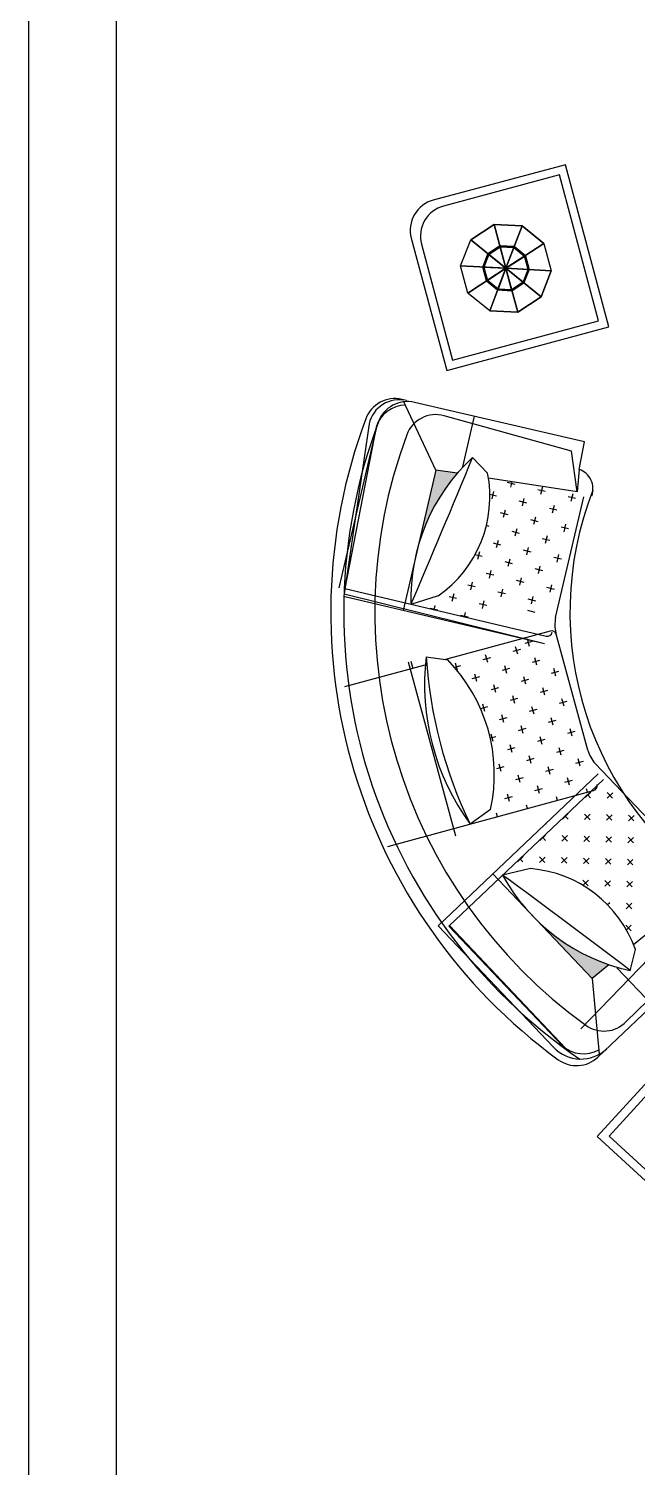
# Model space of a CAD drawing. Header units: inches. Extents: x 10.1 to 52.6, y 12.1 to 36.9.
# Drawn here: x 10.12 to 12.47, y 28.53 to 34.08 of the extents above; entities that cross this region are included whole.
import ezdxf

# ---------------------------------------------------------------- set-up
doc = ezdxf.new("R2010")
doc.units = ezdxf.units.IN
doc.header["$MEASUREMENT"] = 0
for name, color, linetype in [('02', 2, 'Continuous'), ('8', 8, 'Continuous'), ('kadrbm', 4, 'Continuous')]:
    doc.layers.add(name, color=color, linetype=linetype)

# ---------------------------------------------------------------- blocks, each defined once
blk = doc.blocks.new('kadrbm')
at = {"layer": 'kadrbm', "color": 4}
blk.add_lwpolyline([(0, 0), (0, 24.7972), (21, 24.7972), (21, 0), (0, 0)], close=True, dxfattribs=at)
blk.add_lwpolyline([(20.6631, 0.3257), (20.6631, 24.4603), (0.3369, 24.4603), (0.3369, 0.3257), (20.6631, 0.3257)], dxfattribs=at)

msp = doc.modelspace()

# ---------------------------------------------------------------- hatches: boundary and pattern name
at = {"layer": '8'}
for points in [[(11.6925, 32.3805), (11.6264, 32.0965, -0.105952), (11.7749, 32.3679)], [(12.3606, 30.472, -0.105952), (12.0951, 30.631), (12.2959, 30.4195)]]:
    msp.add_hatch(color=256, dxfattribs=at).paths.add_polyline_path(points)

# ---------------------------------------------------------------- linework, layer by layer
at = {"layer": '02'}
for p, q in [((11.6925, 32.3805), (11.568, 32.6467)), ((12.2665, 32.4888), (11.6104, 32.6414)), ((12.2163, 32.4536), (11.7246, 32.5899)), ((11.8405, 32.5879), (11.7953, 32.3934)), ((11.3199, 31.9259), (11.468, 32.5622)), ((11.4346, 32.5591), (11.3383, 31.9028)), ((11.4616, 32.5463), (11.3412, 31.923)), ((12.246, 32.3831), (12.2665, 32.4888)), ((11.8343, 32.4292), (11.8923, 32.3688)), ((12.2372, 32.2964), (12.2163, 32.4536)), ((11.6925, 32.3805), (11.5664, 31.8386)), ((11.7749, 32.3679), (11.6925, 32.3805)), ((12.246, 32.3831), (12.2372, 32.2964)), ((12.2372, 32.2964), (11.896, 32.3495)), ((11.9148, 32.2982), (11.908, 32.269)), ((11.998, 32.325), (11.9688, 32.3318)), ((11.9851, 32.3356), (11.98, 32.3138)), ((12.1149, 32.2978), (12.0857, 32.3046)), ((12.1037, 32.3159), (12.0969, 32.2866)), ((11.926, 32.2802), (11.9009, 32.286)), ((12.0429, 32.253), (12.0137, 32.2598)), ((12.0317, 32.271), (12.0249, 32.2418)), ((12.1486, 32.2438), (12.1418, 32.2146)), ((12.1547, 31.8111), (12.263, 32.2765)), ((12.2318, 32.2706), (12.2026, 32.2774)), ((12.2206, 32.2887), (12.2138, 32.2594)), ((11.9709, 32.2082), (11.9416, 32.215)), ((11.9596, 32.2262), (11.9528, 32.197)), ((12.0877, 32.181), (12.0585, 32.1878)), ((12.0765, 32.199), (12.0697, 32.1698)), ((12.1598, 32.2258), (12.1305, 32.2326)), ((11.8988, 32.1633), (11.8872, 32.166)), ((12.0157, 32.1361), (11.9865, 32.1429)), ((12.0045, 32.1541), (11.9977, 32.1249)), ((12.2046, 32.1538), (12.1754, 32.1606)), ((12.1934, 32.1718), (12.1866, 32.1426)), ((11.9437, 32.0913), (11.9144, 32.0981)), ((11.9324, 32.1093), (11.9256, 32.0801)), ((12.0493, 32.0821), (12.0425, 32.0529)), ((12.1326, 32.1089), (12.1033, 32.1157)), ((12.1214, 32.1269), (12.1146, 32.0977)), ((11.8716, 32.0464), (11.843, 32.0531)), ((11.8604, 32.0645), (11.8536, 32.0352)), ((11.9885, 32.0192), (11.9593, 32.026)), ((11.9773, 32.0373), (11.9705, 32.008)), ((12.0605, 32.0641), (12.0313, 32.0709)), ((12.1774, 32.0369), (12.1482, 32.0437)), ((12.1662, 32.0549), (12.1594, 32.0257)), ((11.9165, 31.9744), (11.8872, 31.9812)), ((11.9052, 31.9924), (11.8984, 31.9632)), ((12.0221, 31.9652), (12.0153, 31.936)), ((12.1054, 31.9921), (12.0762, 31.9989)), ((12.0942, 32.0101), (12.0874, 31.9808)), ((11.3412, 31.923), (12.1182, 31.7402)), ((11.8444, 31.9296), (11.8152, 31.9364)), ((11.8332, 31.9476), (11.8264, 31.9184)), ((11.9613, 31.9024), (11.9321, 31.9092)), ((11.9501, 31.9204), (11.9433, 31.8912)), ((12.0333, 31.9472), (12.0041, 31.954)), ((12.1502, 31.92), (12.121, 31.9268)), ((12.139, 31.938), (12.1322, 31.9088)), ((11.3357, 31.8944), (12.1116, 31.7118)), ((11.3383, 31.9028), (12.1116, 31.7118)), ((11.7011, 31.8947), (11.596, 31.8617)), ((11.6891, 31.8579), (11.6852, 31.8409)), ((11.7724, 31.8847), (11.7432, 31.8915)), ((11.7612, 31.9027), (11.7544, 31.8735)), ((11.8893, 31.8575), (11.86, 31.8643)), ((11.8781, 31.8755), (11.8713, 31.8463)), ((12.0782, 31.8752), (12.049, 31.882)), ((12.067, 31.8932), (12.0602, 31.864)), ((11.7003, 31.8399), (11.6711, 31.8467)), ((11.8172, 31.8127), (11.788, 31.8195)), ((11.806, 31.8307), (11.8021, 31.8137)), ((12.0763, 31.8314), (12.0471, 31.8382)), ((12.1337, 31.7594), (11.7291, 31.6495)), ((12.2788, 31.2997), (12.1558, 31.7524)), ((12.0188, 31.6881), (11.9898, 31.6803)), ((12.0082, 31.6697), (12.0004, 31.6987)), ((12.0644, 31.7186), (12.0355, 31.7107)), ((12.0539, 31.7001), (12.046, 31.7291)), ((11.5859, 31.6407), (11.7685, 30.9689)), ((11.5957, 31.6434), (11.6033, 31.6153)), ((11.6551, 31.6593), (11.7381, 31.6483)), ((11.7766, 31.6068), (11.7688, 31.6357)), ((11.903, 31.6566), (11.874, 31.6488)), ((11.8924, 31.6382), (11.8846, 31.6672)), ((12.0924, 31.646), (12.0635, 31.6381)), ((12.0819, 31.6275), (12.074, 31.6565)), ((11.6497, 31.6279), (11.3402, 31.5438)), ((11.7872, 31.6252), (11.7649, 31.6191)), ((11.8608, 31.583), (11.8319, 31.5751)), ((11.8503, 31.5646), (11.8424, 31.5936)), ((11.9766, 31.6145), (11.9477, 31.6066)), ((11.9661, 31.5961), (11.9582, 31.625)), ((12.0397, 31.5539), (12.0318, 31.5829)), ((12.1661, 31.6038), (12.1371, 31.5959)), ((12.1555, 31.5854), (12.1476, 31.6143)), ((11.9345, 31.5409), (11.9055, 31.533)), ((11.9239, 31.5224), (11.916, 31.5514)), ((12.0503, 31.5723), (12.0213, 31.5645)), ((12.1239, 31.5302), (12.0949, 31.5223)), ((12.1134, 31.5117), (12.1055, 31.5407)), ((11.8923, 31.4672), (11.8652, 31.4598)), ((11.8818, 31.4488), (11.8739, 31.4778)), ((12.0081, 31.4987), (11.9791, 31.4908)), ((11.9976, 31.4803), (11.9897, 31.5092)), ((12.0712, 31.4381), (12.0633, 31.4671)), ((12.1975, 31.488), (12.1686, 31.4801)), ((12.187, 31.4696), (12.1791, 31.4985)), ((11.9659, 31.4251), (11.937, 31.4172)), ((11.9554, 31.4066), (11.9475, 31.4356)), ((12.0817, 31.4565), (12.0528, 31.4487)), ((12.1554, 31.4144), (12.1264, 31.4065)), ((12.1448, 31.396), (12.137, 31.4249)), ((11.9132, 31.333), (11.9054, 31.362)), ((12.0396, 31.3829), (12.0106, 31.375)), ((12.029, 31.3645), (12.0212, 31.3934)), ((12.229, 31.3722), (12.2, 31.3643)), ((12.2185, 31.3538), (12.2106, 31.3827)), ((11.9238, 31.3514), (11.9027, 31.3457)), ((11.9974, 31.3093), (11.9685, 31.3014)), ((11.9869, 31.2908), (11.979, 31.3198)), ((12.1132, 31.3407), (12.0842, 31.3329)), ((12.1027, 31.3223), (12.0948, 31.3513)), ((12.1868, 31.2986), (12.1579, 31.2907)), ((12.1763, 31.2802), (12.1684, 31.3091)), ((11.9447, 31.2172), (11.9368, 31.2462)), ((12.071, 31.2671), (12.0421, 31.2592)), ((12.0605, 31.2487), (12.0526, 31.2776)), ((12.2605, 31.2564), (12.2315, 31.2485)), ((12.2499, 31.238), (12.2421, 31.2669)), ((12.3076, 31.2485), (12.7353, 30.7979)), ((11.7014, 30.6222), (12.3189, 31.2084)), ((11.7426, 30.6211), (12.339, 31.1872)), ((11.9552, 31.2356), (11.9263, 31.2277)), ((12.0289, 31.1935), (11.9999, 31.1856)), ((12.0183, 31.175), (12.0105, 31.204)), ((12.1447, 31.2249), (12.1157, 31.2171)), ((12.1341, 31.2065), (12.1263, 31.2355)), ((12.2078, 31.1644), (12.1999, 31.1933)), ((11.5076, 30.9282), (12.301, 31.1438)), ((12.1025, 31.1513), (12.0736, 31.1434)), ((12.092, 31.1329), (12.0841, 31.1618)), ((12.2183, 31.1828), (12.1894, 31.1749)), ((12.2902, 31.1375), (12.2684, 31.1169)), ((12.2773, 31.1374), (12.2735, 31.1511)), ((12.375, 31.1353), (12.3532, 31.1147)), ((12.3744, 31.1141), (12.3538, 31.1359)), ((11.9867, 31.1198), (11.9578, 31.1119)), ((11.9762, 31.1014), (11.9683, 31.1304)), ((12.0457, 31.0744), (12.0419, 31.0882)), ((12.1615, 31.1059), (12.1577, 31.1197)), ((12.2896, 31.1163), (12.2776, 31.129)), ((11.9038, 31.0711), (11.8248, 31.0144)), ((11.9299, 31.043), (11.9261, 31.0567)), ((12.2031, 31.0549), (12.1814, 31.0343)), ((12.2026, 31.0337), (12.1906, 31.0463)), ((12.2879, 31.0527), (12.2662, 31.0321)), ((12.2874, 31.0315), (12.2667, 31.0533)), ((12.3728, 31.0505), (12.351, 31.0298)), ((12.3722, 31.0293), (12.3516, 31.0511)), ((12.4576, 31.0483), (12.4358, 31.0276)), ((12.457, 31.0271), (12.4364, 31.0488)), ((12.1161, 30.9723), (12.0943, 30.9516)), ((12.1172, 31.0169), (12.1172, 31.0147)), ((12.2009, 30.9701), (12.1792, 30.9494)), ((12.2004, 30.9489), (12.1797, 30.9706)), ((12.2857, 30.9679), (12.264, 30.9472)), ((12.2852, 30.9467), (12.2645, 30.9684)), ((12.3706, 30.9657), (12.3488, 30.945)), ((12.37, 30.9445), (12.3494, 30.9662)), ((12.1155, 30.9511), (12.1035, 30.9637)), ((12.4554, 30.9635), (12.4336, 30.9428)), ((12.4548, 30.9423), (12.4342, 30.964)), ((12.0291, 30.8897), (12.0073, 30.869)), ((12.0285, 30.8685), (12.0165, 30.8811)), ((12.1139, 30.8875), (12.0921, 30.8668)), ((12.1133, 30.8663), (12.0927, 30.888)), ((12.1987, 30.8853), (12.1769, 30.8646)), ((12.1981, 30.8641), (12.1775, 30.8858)), ((12.2835, 30.8831), (12.2618, 30.8624)), ((12.283, 30.8619), (12.2623, 30.8836)), ((12.3684, 30.8809), (12.3466, 30.8602)), ((12.3678, 30.8596), (12.3471, 30.8814)), ((12.4532, 30.8786), (12.4314, 30.858)), ((12.4526, 30.8574), (12.432, 30.8792)), ((12.2959, 30.4195), (11.9129, 30.8229)), ((12.0575, 30.8428), (11.9501, 30.8181)), ((12.2813, 30.7982), (12.26, 30.778)), ((12.2808, 30.777), (12.2601, 30.7988)), ((12.3661, 30.796), (12.3444, 30.7754)), ((12.3656, 30.7748), (12.3449, 30.7966)), ((12.451, 30.7938), (12.4292, 30.7732)), ((12.4504, 30.7726), (12.4298, 30.7944)), ((12.7231, 30.7677), (12.4557, 30.5492)), ((12.3639, 30.7112), (12.3553, 30.703)), ((12.4488, 30.709), (12.427, 30.6883)), ((12.4482, 30.6878), (12.4276, 30.7095)), ((12.8242, 30.6411), (12.4272, 30.2527)), ((12.1462, 30.1536), (11.7014, 30.6222)), ((12.1807, 30.1596), (11.7426, 30.6211)), ((11.7445, 30.6229), (12.1943, 30.1491)), ((12.6087, 30.5941), (12.2513, 30.2253)), ((12.8458, 30.6166), (12.3181, 30.1158)), ((12.446, 30.603), (12.4253, 30.6247)), ((12.4465, 30.6242), (12.4279, 30.6064)), ((12.4429, 30.4492), (12.4623, 30.5307)), ((12.3606, 30.472), (12.2959, 30.4195)), ((12.2959, 30.4195), (12.3233, 30.1269)), ((12.5286, 30.3155), (12.3911, 30.4604))]:
    msp.add_line(p, q, dxfattribs=at)
at = {"layer": '02', "elevation": -0.1283}
for points in [[(11.5975, 33.2746), (11.7343, 32.7647), (12.3602, 32.9327), (12.1922, 33.5585), (11.6823, 33.4216, 0.414214)], [(11.6372, 33.2517), (11.7572, 32.8044), (12.3205, 32.9556), (12.1693, 33.5188), (11.7219, 33.3987, 0.414214)], [(12.7027, 29.4984), (12.3609, 29.8111), (12.7547, 30.2413), (13.1849, 29.8476), (12.8722, 29.5059, -0.414214)]]:
    msp.add_lwpolyline(points, format="xyb", close=True, dxfattribs=at)
msp.add_lwpolyline([(12.7459, 29.4279, -0.100993), (12.7047, 29.4526), (12.3152, 29.8091), (12.7526, 30.2871), (13.2307, 29.8497), (12.8742, 29.4601, -0.123426), (12.8256, 29.4279, -0.123426)], format="xyb", dxfattribs=at)
at = {"layer": '02'}
for centre, radius, start, end in [((11.5341, 32.536), 0.12, 76.9009, 159.5434), ((11.5515, 32.5319), 0.12, 76.9009, 166.9009), ((11.5785, 32.5084), 0.1229, 91.5203, 162.0148), ((11.5832, 32.5245), 0.12, 76.9009, 159.3552), ((13.4224, 31.8316), 2.1354, 159.5434, 233.918), ((11.6925, 32.4742), 0.12, 74.5136, 159.6206), ((13.4224, 31.8316), 2.0854, 159.3552, 235.7295), ((13.4224, 31.8316), 1.9654, 159.6206, 234.1271), ((12.334, 31.8856), 0.7383, 132.5907, 181.8594), ((-29.7616, 49.5593), 44.9851, 336.83309, 337.61705), ((11.4317, 32.2789), 0.4693, 305.0408, 11.0377), ((12.2195, 32.3083), 0.0793, 340.3187, 70.4758), ((13.4987, 31.8335), 1.2887, 158.6415, 236.7871), ((12.2716, 31.7839), 0.12, 166.9009, 195.2047), ((12.1226, 31.7591), 0.0194, 256.9009, 346.9009), ((12.1388, 31.7407), 0.0194, 15.2047, 105.2047), ((12.5596, 31.5525), 0.9107, 173.2654, 216.2175), ((13.3824, 31.769), 1.7308, 183.634, 205.8489), ((11.2851, 31.2058), 0.6332, 347.7152, 44.3205), ((12.3946, 31.3311), 0.12, 195.2047, 223.5086), ((12.2959, 31.1626), 0.0194, 285.2047, 15.2047), ((12.5987, 31.171), 0.7383, 208.55, 257.8187), ((-14.7598, -5.3791), 44.9851, 52.79239, 53.57636), ((12.0196, 30.3751), 0.4693, 19.3718, 85.3686), ((12.3411, 30.3362), 0.12, 234.1271, 315.8958), ((12.2519, 30.254), 0.1458, 223.5086, 313.5086), ((12.2624, 30.2515), 0.1229, 228.3947, 298.8891), ((12.2355, 30.2028), 0.12, 233.918, 313.5086)]:
    msp.add_arc(centre, radius, start, end, dxfattribs=at)
msp.add_ellipse((14.0621, 32.0514), major_axis=(1.4756, 0.3807), ratio=0.769142, dxfattribs=at)
for points in [[(11.8269, 33.2687, 0.0078), (11.8269, 33.2687), (11.9175, 33.3277), (11.9175, 33.3277, 0.0078)], [(11.9629, 33.1587, 0.0078), (11.8269, 33.2687, 0.0078), (11.9175, 33.3277, 0.0078)], [(11.9629, 33.1587), (11.9175, 33.3277), (11.9175, 33.3277, 0.0078), (11.9629, 33.1587, 0.0078)], [(11.9175, 33.3277, 0.0078), (11.9175, 33.3277), (12.0255, 33.3221), (12.0255, 33.3221, 0.0078)], [(11.9629, 33.1587, 0.0078), (11.9175, 33.3277, 0.0078), (12.0255, 33.3221, 0.0078)], [(11.9629, 33.1587), (12.0255, 33.3221), (12.0255, 33.3221, 0.0078), (11.9629, 33.1587, 0.0078)], [(11.9629, 33.1587, 0.0078), (12.0255, 33.3221, 0.0078), (12.1096, 33.2541, 0.0078)], [(12.0255, 33.3221, 0.0078), (12.0255, 33.3221), (12.1096, 33.2541), (12.1096, 33.2541, 0.0078)], [(11.9629, 33.1587, 0.0078), (11.7881, 33.1678, 0.0078), (11.8269, 33.2687, 0.0078)], [(11.9629, 33.1587), (11.8269, 33.2687), (11.8269, 33.2687, 0.0078), (11.9629, 33.1587, 0.0078)], [(11.8934, 33.2149), (11.8934, 33.2149, -0.1108), (11.9397, 33.2451, -0.1108), (11.9397, 33.2451)], [(11.8964, 33.2125, -0.1108), (11.8964, 33.2125, -0.1283), (11.9407, 33.2413, -0.1283), (11.9407, 33.2413, -0.1108)], [(11.9397, 33.2451), (11.9397, 33.2451, -0.1108), (11.9949, 33.2422, -0.1108), (11.9949, 33.2422)], [(11.9629, 33.1587, -0.1108), (11.9397, 33.2451, -0.1108), (11.9397, 33.2451), (11.9629, 33.1587)], [(11.9407, 33.2413, -0.1108), (11.9407, 33.2413, -0.1283), (11.9935, 33.2386, -0.1283), (11.9935, 33.2386, -0.1108)], [(11.9629, 33.1587, -0.1283), (11.9407, 33.2413, -0.1283), (11.9407, 33.2413, -0.1108), (11.9629, 33.1587, -0.1108)], [(11.9629, 33.1587), (12.1096, 33.2541), (12.1096, 33.2541, 0.0078), (11.9629, 33.1587, 0.0078)], [(11.9629, 33.1587, 0.0078), (12.1096, 33.2541, 0.0078), (12.1376, 33.1496, 0.0078)], [(11.9629, 33.1587, -0.1108), (11.9949, 33.2422, -0.1108), (11.9949, 33.2422), (11.9629, 33.1587)], [(11.9949, 33.2422), (11.9949, 33.2422, -0.1108), (12.0378, 33.2074, -0.1108), (12.0378, 33.2074)], [(11.8736, 33.1633), (11.8736, 33.1633, -0.1108), (11.8934, 33.2149, -0.1108), (11.8934, 33.2149)], [(11.8775, 33.1631, -0.1108), (11.8775, 33.1631, -0.1283), (11.8964, 33.2125, -0.1283), (11.8964, 33.2125, -0.1108)], [(11.9629, 33.1587, -0.1108), (11.8934, 33.2149, -0.1108), (11.8934, 33.2149), (11.9629, 33.1587)], [(11.9629, 33.1587, -0.1283), (11.8964, 33.2125, -0.1283), (11.8964, 33.2125, -0.1108), (11.9629, 33.1587, -0.1108)], [(11.9629, 33.1587, -0.1283), (11.9935, 33.2386, -0.1283), (11.9935, 33.2386, -0.1108), (11.9629, 33.1587, -0.1108)], [(11.9629, 33.1587, -0.1108), (12.0378, 33.2074, -0.1108), (12.0378, 33.2074), (11.9629, 33.1587)], [(11.9629, 33.1587, -0.1283), (12.0346, 33.2053, -0.1283), (12.0346, 33.2053, -0.1108), (11.9629, 33.1587, -0.1108)], [(11.9935, 33.2386, -0.1108), (11.9935, 33.2386, -0.1283), (12.0346, 33.2053, -0.1283), (12.0346, 33.2053, -0.1108)], [(12.0346, 33.2053, -0.1108), (12.0346, 33.2053, -0.1283), (12.0483, 33.1543, -0.1283), (12.0483, 33.1543, -0.1108)], [(12.0378, 33.2074), (12.0378, 33.2074, -0.1108), (12.0522, 33.1541, -0.1108), (12.0522, 33.1541)], [(11.9629, 33.1587), (11.7881, 33.1678), (11.7881, 33.1678, 0.0078), (11.9629, 33.1587, 0.0078)], [(11.9629, 33.1587, 0.0078), (11.8162, 33.0633, 0.0078), (11.7881, 33.1678, 0.0078)], [(11.9629, 33.1587), (11.8162, 33.0633), (11.8162, 33.0633, 0.0078), (11.9629, 33.1587, 0.0078)], [(11.9629, 33.1587, 0.0078), (11.9002, 32.9953, 0.0078), (11.8162, 33.0633, 0.0078)], [(11.9629, 33.1587, -0.1108), (11.8736, 33.1633, -0.1108), (11.8736, 33.1633), (11.9629, 33.1587)], [(11.8879, 33.11), (11.8879, 33.11, -0.1108), (11.8736, 33.1633, -0.1108), (11.8736, 33.1633)], [(11.8912, 33.1121, -0.1108), (11.8912, 33.1121, -0.1283), (11.8775, 33.1631, -0.1283), (11.8775, 33.1631, -0.1108)], [(11.9629, 33.1587, -0.1283), (11.8775, 33.1631, -0.1283), (11.8775, 33.1631, -0.1108), (11.9629, 33.1587, -0.1108)], [(11.9629, 33.1587, -0.1108), (11.8879, 33.11, -0.1108), (11.8879, 33.11), (11.9629, 33.1587)], [(11.9629, 33.1587, -0.1283), (11.8912, 33.1121, -0.1283), (11.8912, 33.1121, -0.1108), (11.9629, 33.1587, -0.1108)], [(11.9629, 33.1587), (11.9002, 32.9953), (11.9002, 32.9953, 0.0078), (11.9629, 33.1587, 0.0078)], [(11.9629, 33.1587, 0.0078), (12.0082, 32.9897, 0.0078), (11.9002, 32.9953, 0.0078)], [(11.9629, 33.1587, -0.1108), (11.9309, 33.0752, -0.1108), (11.9309, 33.0752), (11.9629, 33.1587)], [(11.9629, 33.1587, -0.1283), (11.9323, 33.0788, -0.1283), (11.9323, 33.0788, -0.1108), (11.9629, 33.1587, -0.1108)], [(11.9629, 33.1587), (12.1376, 33.1496), (12.1376, 33.1496, 0.0078), (11.9629, 33.1587, 0.0078)], [(11.9629, 33.1587), (12.0989, 33.0487), (12.0989, 33.0487, 0.0078), (11.9629, 33.1587, 0.0078)], [(11.9629, 33.1587), (12.0082, 32.9897), (12.0082, 32.9897, 0.0078), (11.9629, 33.1587, 0.0078)], [(11.9629, 33.1587, 0.0078), (12.1376, 33.1496, 0.0078), (12.0989, 33.0487, 0.0078)], [(11.9629, 33.1587, 0.0078), (12.0989, 33.0487, 0.0078), (12.0082, 32.9897, 0.0078)], [(11.9629, 33.1587, -0.1283), (12.0483, 33.1543, -0.1283), (12.0483, 33.1543, -0.1108), (11.9629, 33.1587, -0.1108)], [(11.9629, 33.1587, -0.1283), (12.0294, 33.1049, -0.1283), (12.0294, 33.1049, -0.1108), (11.9629, 33.1587, -0.1108)], [(11.9629, 33.1587, -0.1283), (11.985, 33.0761, -0.1283), (11.985, 33.0761, -0.1108), (11.9629, 33.1587, -0.1108)], [(11.9629, 33.1587, -0.1108), (12.0522, 33.1541, -0.1108), (12.0522, 33.1541), (11.9629, 33.1587)], [(11.9629, 33.1587, -0.1108), (12.0324, 33.1025, -0.1108), (12.0324, 33.1025), (11.9629, 33.1587)], [(11.9629, 33.1587, -0.1108), (11.9861, 33.0723, -0.1108), (11.9861, 33.0723), (11.9629, 33.1587)], [(12.0483, 33.1543, -0.1108), (12.0483, 33.1543, -0.1283), (12.0294, 33.1049, -0.1283), (12.0294, 33.1049, -0.1108)], [(12.0522, 33.1541), (12.0522, 33.1541, -0.1108), (12.0324, 33.1025, -0.1108), (12.0324, 33.1025)], [(12.1376, 33.1496, 0.0078), (12.1376, 33.1496), (12.0989, 33.0487), (12.0989, 33.0487, 0.0078)], [(11.9309, 33.0752), (11.9309, 33.0752, -0.1108), (11.8879, 33.11, -0.1108), (11.8879, 33.11)], [(11.9323, 33.0788, -0.1108), (11.9323, 33.0788, -0.1283), (11.8912, 33.1121, -0.1283), (11.8912, 33.1121, -0.1108)], [(11.9861, 33.0723), (11.9861, 33.0723, -0.1108), (11.9309, 33.0752, -0.1108), (11.9309, 33.0752)], [(11.985, 33.0761, -0.1108), (11.985, 33.0761, -0.1283), (11.9323, 33.0788, -0.1283), (11.9323, 33.0788, -0.1108)], [(12.0294, 33.1049, -0.1108), (12.0294, 33.1049, -0.1283), (11.985, 33.0761, -0.1283), (11.985, 33.0761, -0.1108)], [(12.0324, 33.1025), (12.0324, 33.1025, -0.1108), (11.9861, 33.0723, -0.1108), (11.9861, 33.0723)], [(12.0989, 33.0487, 0.0078), (12.0989, 33.0487), (12.0082, 32.9897), (12.0082, 32.9897, 0.0078)], [(12.0082, 32.9897, 0.0078), (12.0082, 32.9897), (11.9002, 32.9953), (11.9002, 32.9953, 0.0078)]]:
    msp.add_3dface(points, dxfattribs=at)

# ---------------------------------------------------------------- block references
at = {"layer": 'kadrbm'}
msp.add_blockref('kadrbm', (10.1213, 12.0665), dxfattribs=at)

doc.saveas('drawing.dxf')
